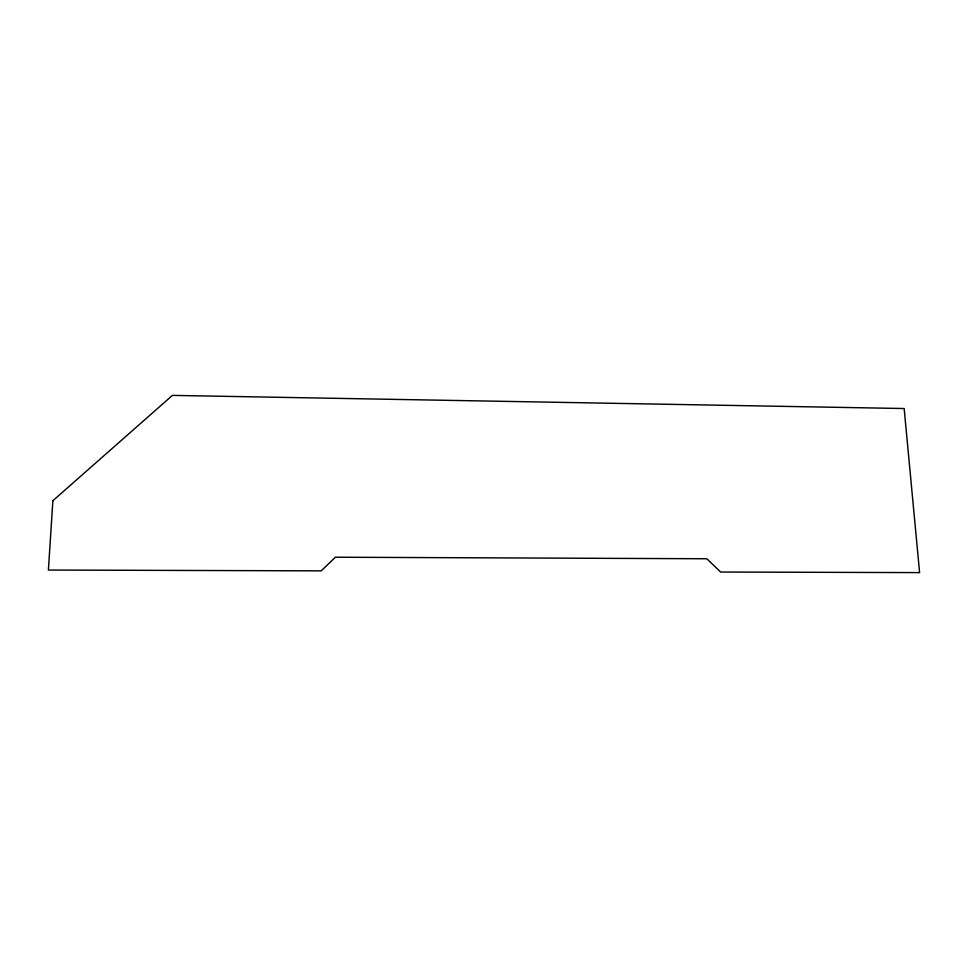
<?xml version="1.0" encoding="UTF-8"?>
<svg xmlns="http://www.w3.org/2000/svg" width="968" height="968" viewBox="0 0 968 968"><rect width="100%" height="100%" fill="white"/><g stroke="black" fill="none" stroke-linecap="round" stroke-linejoin="round"><path stroke-width="1.45" d="M52.877 500.722L48.4 570.043L321.219 570.854L335.4 557.217L706.821 558.754L720.64 572.028L919.6 572.608L904.16 408.532L172.413 395.392L52.877 500.722"/></g></svg>
